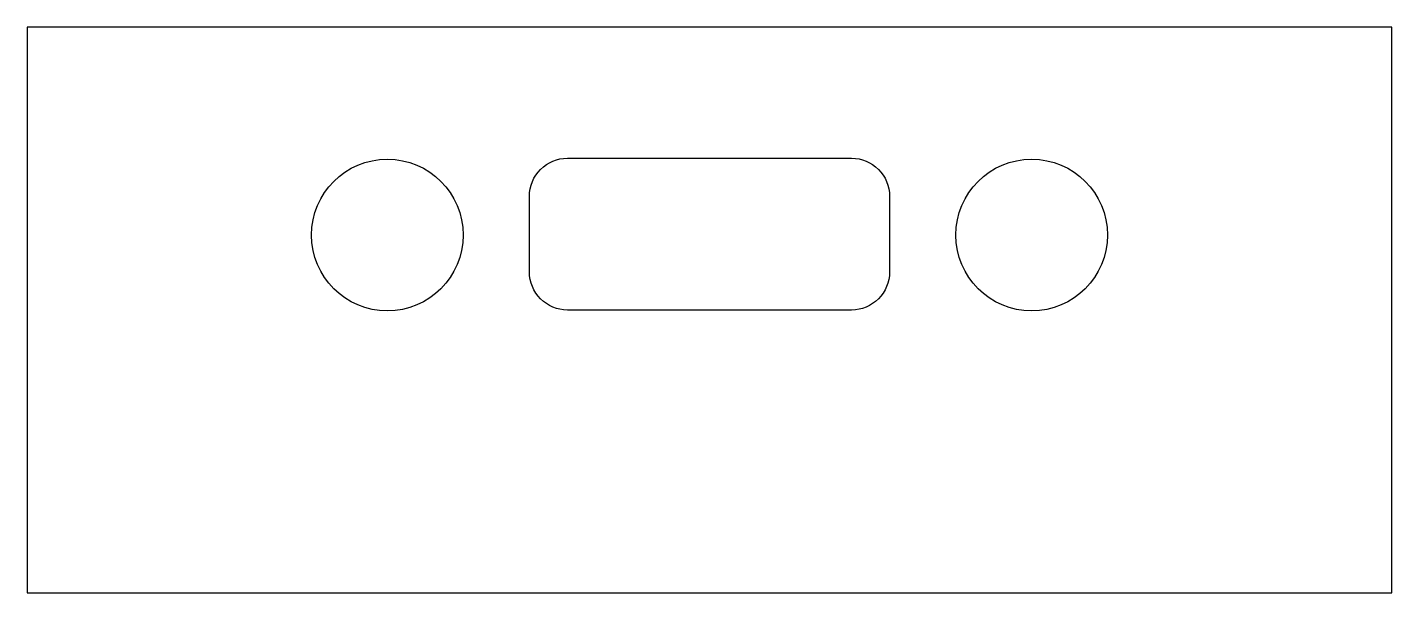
# Model space of a CAD drawing. Header units: millimetres. Extents: x 0 to 36, y 0 to 14.9.
import ezdxf

# ---------------------------------------------------------------- set-up
doc = ezdxf.new("R2010")
doc.units = ezdxf.units.MM
doc.layers.get('0').update_dxf_attribs({"linetype": 'CONTINUOUS'})

msp = doc.modelspace()

# ---------------------------------------------------------------- linework, layer by layer
msp.add_lwpolyline([(0, 0), (36, 0), (36, 14.9), (0, 14.9)], close=True)
msp.add_lwpolyline([(14.25, 11.45), (21.75, 11.45, -0.414214), (22.75, 10.45), (22.75, 8.45, -0.414214), (21.75, 7.45), (14.25, 7.45, -0.414214), (13.25, 8.45), (13.25, 10.45, -0.414214)], format="xyb", close=True)
for centre in [(9.5, 9.425), (26.5, 9.425)]:
    msp.add_circle(centre, 2)

doc.saveas('drawing.dxf')
